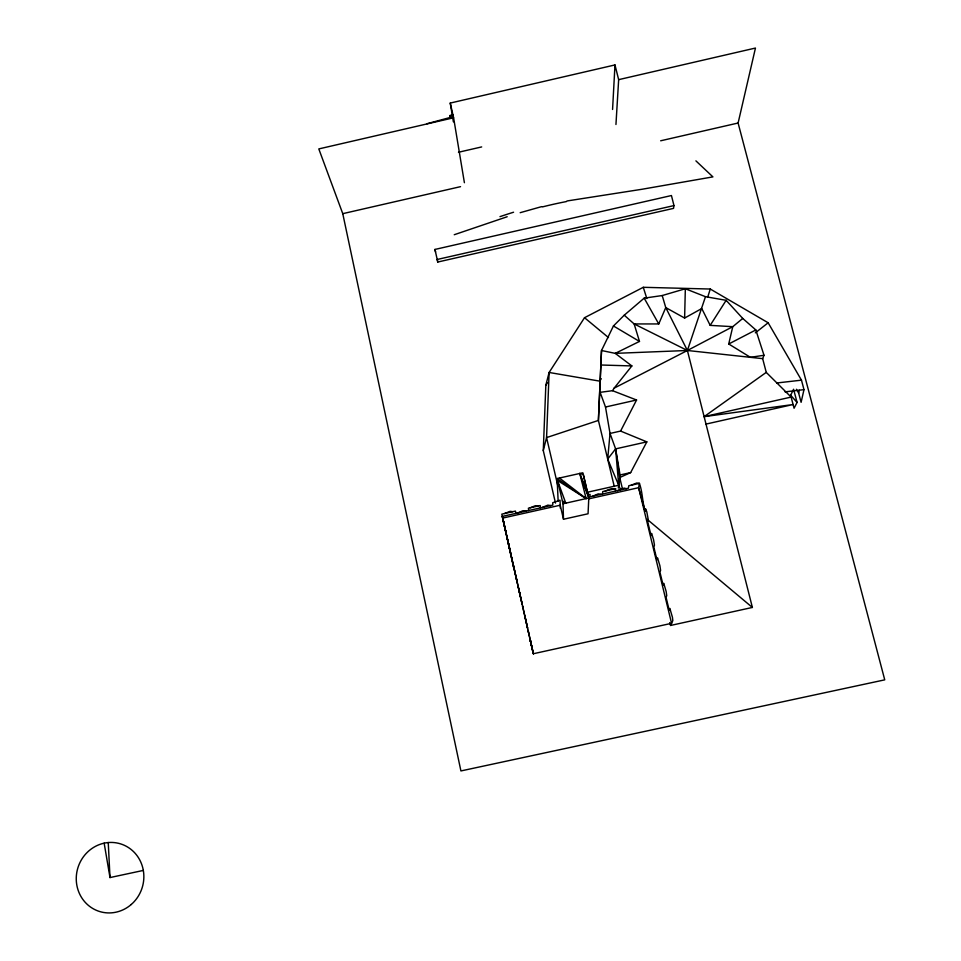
<?xml version="1.0" encoding="UTF-8"?>
<svg xmlns="http://www.w3.org/2000/svg" width="961" height="961" viewBox="0 0 961 961"><rect width="100%" height="100%" fill="white"/><g stroke="black" fill="none" stroke-linecap="round" stroke-linejoin="round"><path stroke-width="1.44" d="M614.271 486.506L598.403 420.425L601.514 350.513L613.442 325.971L624.242 315.196L644.182 298.15L662.213 295.544L685.337 288.756L705.482 296.685L726.144 300.312L742.745 318.439L755.827 329.947L764.007 355.27L762.662 358.657L766.253 372.387L791.131 397.085L704.125 416.654L766.253 372.387M662.213 295.544L665.757 307.58L684.616 318.055L685.337 288.756M555.494 503.096L543.277 450.565L545.836 385.229L549.115 372.472L584.516 317.707L643.281 287.303L710.263 289.033L768.151 322.776L801.474 380.16L803.985 389.649L801.102 402.311L798.663 393.109L796.441 389.265M612.565 109.47L614.98 64.94L450.241 103.067L453.388 121.867M615.953 124.498L618.656 79.655L614.98 64.94M602.511 494.002L602.727 491.576L615.725 488.656L615.424 491.107M620.313 489.089L607.688 459.058L610.031 433.447L605.502 407.02L600.12 392.328L612.529 390.695L636.566 400.004L620.59 431.069L610.031 433.447L615.605 448.883L620.049 474.974L618.343 488.092M673.973 205.582L673.529 208.381L437.784 262.029L437.183 259.482L673.973 205.582L671.439 195.539L434.949 249.44L437.784 262.029M798.663 393.109L799.288 390.226M631.221 485.197L636.735 483.011L639.425 483.359L638.621 487.695L645.119 511.168L645.636 508.849L646.789 511.829L648.291 519.781L647.762 522.027L651.053 535.577L651.606 533.427L653.576 539.77L654.465 545.151L653.876 547.217L656.952 559.843L657.552 557.86L659.907 565.753L660.591 570.353L659.967 572.251L663.09 585.105L663.739 583.303L666.129 591.363L666.742 595.664L666.069 597.382L669.156 610.067L669.853 608.433L672.436 617.274L672.82 620.626L670.586 625.455L752.379 607.448L687.391 350.489L665.757 307.58L658.765 323.941L634.14 323.941L624.242 315.196M450.241 103.067L453.604 117.783L318.8 148.919L342.765 213.666L460.92 770.938L884.745 679.847L738.108 123.02L755.454 48.05L618.656 79.655M764.007 355.27L750.397 357.324L728.726 343.99L732.762 326.68L742.745 318.439M543.277 450.565L546.569 437.591L549.115 372.472L599.724 381.133L601.298 378.67M705.482 296.685L687.391 350.489L614.127 388.148L612.529 390.695M707.644 297.369L710.263 289.033M790.639 395.235L793.582 389.265L797.065 402.431L794.074 408.233L790.639 395.235L797.065 402.431M622.464 488.921L619.713 477.545L630.656 472.596L646.837 441.868L620.59 431.069M557.752 485.461L546.569 437.591L598.403 420.425L601.514 350.513L615.244 353.36L687.391 350.489L732.762 326.68L710.191 325.371L726.144 300.312M545.836 385.229L547.458 382.73M607.688 459.058L615.605 448.883L646.837 441.868M614.127 388.148L631.87 365.937L615.244 353.36L639.485 341.431L634.14 323.941L687.391 350.489L762.662 358.657M755.334 332.854L768.151 322.776M530.304 507.768L535.433 505.678L537.944 506.063M517.571 512.994L523.012 510.699L526.051 511.096M592.817 496.164L598.283 493.858L600.829 494.374M504.549 513.534L510.147 511.336L512.778 511.684M542.16 507.492L547.854 505.138L550.785 505.57M684.616 318.055L701.782 308.541L710.191 325.371M617.575 490.627L624.145 488.08L626.332 488.668M728.726 343.99L755.827 329.947M605.298 490.999L611.196 488.729L613.971 489.053M454.241 234.724L507.192 216.742M520.177 212.693L541.656 206.627M426.984 123.729L451.898 117.002M450.577 118.275L450.096 115.488L453.015 114.815M458.481 152.258L481.677 146.925M342.765 213.666L460.523 186.662M660.663 140.786L738.108 123.02M605.502 407.02L636.566 400.004M706.011 424.089L793.089 404.521L704.125 416.654M620.049 474.974L630.656 472.596M586.955 492.344L618.716 485.245L615.605 448.883L619.713 477.545M588.312 494.795L590.066 494.398L589.946 496.813L628.398 488.212L628.794 485.737L639.425 483.359C642.693 492.537 642.248 501.846 645.119 511.168M589.105 498.771L638.621 487.695L671.571 623.317L533.343 653.744L502.303 516.405L552.839 505.114L552.695 502.759L560.023 500.176L560.335 508.189M557.716 480.62L586.15 498.591L579.747 473.473L588.108 495.107L583.375 474.578L579.747 473.473L588.793 498.002L588.06 513.775L563.494 519.252L563.026 503.768L588.793 498.002L582.822 472.788L557.128 478.542L558.137 501.101M104.16 843.169L109.998 877.561L143.321 870.426M566.978 200.981L641.828 189.293L712.906 176.884L695.908 160.859M785.017 391.86L803.985 389.649M776.668 382.995L801.474 380.16M601.202 365.012L631.87 365.937M613.442 325.971L639.485 341.431M559.434 478.025L586.15 498.591L557.128 478.542L563.026 503.768M584.516 317.707L608.469 337.563M647.161 519.336L752.379 607.448M644.182 298.15L658.765 323.941M502.843 518.736L502.675 518.087L560.215 505.222L563.494 519.252M557.728 481.125L565.777 503.144L562.437 500.873M643.281 287.303L646.837 298.559M669.709 622.62L670.586 625.455M523 607.905L522.532 605.874L524.97 616.626M508.669 544.503L508.057 541.788M530.532 641.239L528.033 630.224L528.574 632.578M518.219 586.787L519.853 593.958M434.949 249.44L435.561 252.022M527.265 626.788L527.601 628.278L524.886 616.265L525.379 618.428M531.025 643.365L530.34 640.422L533.343 653.744L530.34 640.422L532.406 649.516M511.588 557.476L511.925 558.93M517.042 581.609L517.366 582.979M450.096 115.488L450.745 118.311M505.126 528.85L505.606 531.013L502.327 516.441M505.798 531.841L506.279 533.968M510.411 552.227L508.441 543.506L511.252 555.975L510.808 553.98M524.886 616.265L526.832 624.866M521.763 602.403L522.123 604.061L502.675 518.087L504.777 527.301M507.096 537.547L508.129 542.184M512.681 562.281L513.582 566.269M522.123 604.061L519.457 592.276M513.498 565.861L516.682 580.012L516.285 578.186M513.703 567.915L501.81 514.147L515.444 511.096L515.853 513.378M453.604 117.783L464.403 182.71M528.706 510.507L528.394 508.201L540.178 505.558L540.418 507.888M108.245 842.545L109.998 877.561M542.412 206.915A60.123 8.709 -12.5 0 1 566.461 201.558M499.984 216.633A169.809 27.136 -12.5 0 1 513.57 212.225M514.291 569.344L513.883 567.543L514.291 569.344M131.237 904.505A35.413 33.647 -72.6 0 0 122.275 844.455A35.413 33.647 -72.6 0 0 76.652 884.108A35.413 33.647 -72.6 0 0 131.237 904.505"/></g></svg>
